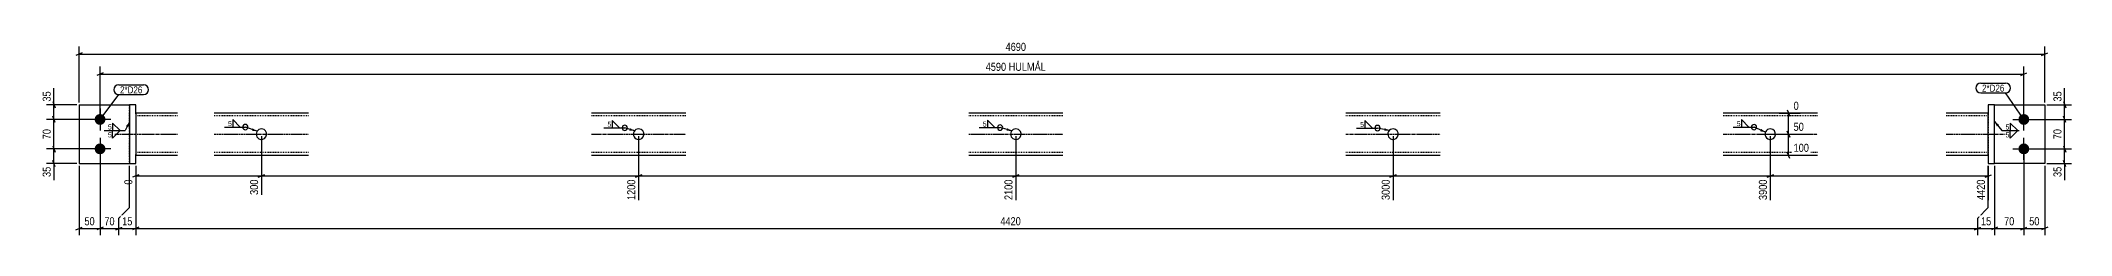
# Model space of a CAD drawing. Header units: millimetres. Extents: x 8 to 16338, y 12 to 475.
# Drawn here: x 8 to 4853, y 12 to 475 of the extents above; entities that cross this region are included whole.
import ezdxf

# ---------------------------------------------------------------- set-up
doc = ezdxf.new("R2010")
doc.units = ezdxf.units.MM
doc.linetypes.add('DXK_LINE_DOT2', pattern=[3.9198, 1.9599, -1.9599])
doc.linetypes.add('DXK_LINE_DOT3', pattern=[5.9187, 2.979, -0.9799, 0.9799, -0.9799])
for name, color, linetype in [('MÅLSÆTNING', 7, 'Continuous'), ('STÅL', 7, 'Continuous'), ('TEKST', 7, 'Continuous')]:
    doc.layers.add(name, color=color, linetype=linetype)
doc.styles.add('Arial Narrow', font='ARIALN.TTF', dxfattribs={"height": 0.2})

msp = doc.modelspace()

# ---------------------------------------------------------------- hatches: boundary and pattern name
at = {"layer": 'STÅL', "linetype": 'Continuous'}
for points in [[(149.8, 274.5, -1), (149.8, 300.5, -1)], [(4739.8, 300.5, -1), (4739.8, 274.5, -1)], [(149.8, 204.5, -1), (149.8, 230.5, -1)], [(4739.8, 230.5, -1), (4739.8, 204.5, -1)]]:
    msp.add_hatch(color=96, dxfattribs=at).paths.add_polyline_path(points)
at = {"layer": 'TEKST', "linetype": 'Continuous'}
for points in [[(211.5, 271.5), (219.8, 281.5), (217.2, 268.9)], [(513.9, 266.5), (524.6, 259.4), (511.8, 260.7)], [(1414.4, 266.9), (1425.4, 260.2), (1412.6, 260.9)], [(2314.2, 266.6), (2325.4, 260.2), (2312.5, 260.6)], [(3214.8, 266.7), (3226.4, 261.2), (3213.5, 260.6)], [(4113.3, 265), (4123.5, 257.1), (4110.8, 259.3)]]:
    msp.add_hatch(color=3, dxfattribs=at).paths.add_polyline_path(points)

# ---------------------------------------------------------------- linework, layer by layer
at = {"layer": 'MÅLSÆTNING', "color": 7, "linetype": 'Continuous'}
for p, q in [((107.3, 446), (92.3, 440)), ((99.8, 327.5), (99.8, 460.7)), ((99.8, 443), (4789.8, 443)), ((4782.3, 440), (4797.3, 446)), ((4789.8, 327.5), (4789.8, 460.7)), ((157.3, 398.4), (142.3, 392.4)), ((149.8, 292.5), (149.8, 413.2)), ((149.8, 395.4), (4739.8, 395.4)), ((4732.3, 392.4), (4747.3, 398.4)), ((4739.8, 292.5), (4739.8, 413.2)), ((94.8, 322.5), (22, 322.5)), ((36.8, 330), (42.8, 315)), ((42.8, 280), (36.8, 295)), ((42.8, 280), (36.8, 295)), ((39.8, 287.5), (39.8, 322.5)), ((4794.8, 322.5), (4853.2, 322.5)), ((4834.2, 330), (4840.2, 315)), ((4840.2, 280), (4834.2, 295)), ((4840.2, 280), (4834.2, 295)), ((4837.2, 287.5), (4837.2, 322.5)), ((144.8, 287.5), (22, 287.5)), ((144.8, 287.5), (22, 287.5)), ((39.8, 217.5), (39.8, 287.5)), ((534.8, 247.5), (534.8, 108)), ((534.8, 247.5), (534.8, 108)), ((1434.8, 247.5), (1434.8, 95.8)), ((2334.8, 247.5), (2334.8, 95.8)), ((2334.8, 247.5), (2334.8, 95.8)), ((3234.8, 247.5), (3234.8, 95.8)), ((3234.8, 247.5), (3234.8, 95.8)), ((4134.8, 247.5), (4134.8, 95.8)), ((4134.8, 247.5), (4134.8, 95.8)), ((4139.8, 252.5), (4218.5, 252.5)), ((4175.3, 260), (4181.3, 245)), ((4178.3, 202.5), (4178.3, 252.5)), ((4744.8, 287.5), (4853.2, 287.5)), ((4744.8, 287.5), (4853.2, 287.5)), ((4837.2, 217.5), (4837.2, 287.5)), ((144.8, 217.5), (22, 217.5)), ((36.8, 225), (42.8, 210)), ((149.8, 212.5), (149.8, 12)), ((4156.5, 202.5), (4230.7, 202.5)), ((4181.3, 195), (4175.3, 210)), ((4739.8, 212.5), (4739.8, 12)), ((4744.8, 217.5), (4853.2, 217.5)), ((4744.8, 217.5), (4853.2, 217.5)), ((4834.2, 225), (4840.2, 210)), ((4834.2, 225), (4840.2, 210)), ((4837.2, 182.5), (4837.2, 217.5)), ((94.8, 182.5), (22, 182.5)), ((42.8, 175), (36.8, 190)), ((99.8, 177.5), (99.8, 12)), ((219.8, 78), (219.8, 177.5)), ((242.3, 156), (227.3, 150)), ((234.8, 177.5), (234.8, 132.4)), ((234.8, 153), (534.8, 153)), ((542.3, 156), (527.3, 150)), ((527.3, 150), (542.3, 156)), ((534.8, 153), (1434.8, 153)), ((1427.3, 150), (1442.3, 156)), ((2342.3, 156), (2327.3, 150)), ((2327.3, 150), (2342.3, 156)), ((2334.8, 153), (3234.8, 153)), ((3242.3, 156), (3227.3, 150)), ((3227.3, 150), (3242.3, 156)), ((3234.8, 153), (4134.8, 153)), ((4142.3, 156), (4127.3, 150)), ((4127.3, 150), (4142.3, 156)), ((4134.8, 153), (4654.8, 153)), ((4647.3, 150), (4662.3, 156)), ((4654.8, 177.5), (4654.8, 95.8)), ((4789.8, 177.5), (4789.8, 12)), ((4794.8, 182.5), (4853.2, 182.5)), ((4840.2, 175), (4834.2, 190)), ((194.8, 53), (219.8, 78)), ((194.8, 12), (194.8, 53)), ((4629.8, 12), (4629.8, 53)), ((4629.8, 12), (4629.8, 53)), ((92.3, 25), (107.3, 31)), ((157.3, 31), (142.3, 25)), ((149.8, 28), (194.8, 28)), ((187.3, 25), (202.3, 31)), ((242.3, 31), (227.3, 25)), ((242.3, 31), (227.3, 25)), ((234.8, 28), (4629.8, 28)), ((4622.3, 25), (4637.3, 31)), ((4622.3, 25), (4637.3, 31)), ((4677.3, 31), (4662.3, 25)), ((4732.3, 25), (4747.3, 31)), ((4739.8, 28), (4789.8, 28)), ((4797.3, 31), (4782.3, 25))]:
    msp.add_line(p, q, dxfattribs=at)
at = {"layer": 'STÅL', "color": 2, "linetype": 'Continuous'}
for p, q in [((99.8, 322.5), (219.8, 322.5)), ((99.8, 322.5), (99.8, 182.5)), ((219.8, 322.5), (219.8, 182.5)), ((234.8, 322.5), (219.8, 322.5)), ((234.8, 300.6), (234.8, 322.5)), ((334.8, 302.5), (234.8, 302.5)), ((234.8, 300.6), (234.8, 204.3)), ((647.3, 302.5), (422.3, 302.5)), ((1547.3, 302.5), (1322.3, 302.5)), ((2447.3, 302.5), (2222.3, 302.5)), ((3347.3, 302.5), (3122.3, 302.5)), ((4247.3, 302.5), (4022.3, 302.5)), ((4654.8, 302.5), (4554.8, 302.5)), ((4669.8, 322.5), (4654.8, 322.5)), ((4654.8, 322.5), (4654.8, 300.6)), ((4654.8, 204.3), (4654.8, 300.6)), ((4669.8, 322.5), (4789.8, 322.5)), ((4669.8, 182.5), (4669.8, 322.5)), ((4789.8, 322.5), (4789.8, 182.5)), ((234.8, 182.5), (234.8, 204.3)), ((234.8, 202.5), (334.8, 202.5)), ((422.3, 202.5), (647.3, 202.5)), ((1322.3, 202.5), (1547.3, 202.5)), ((2222.3, 202.5), (2447.3, 202.5)), ((3122.3, 202.5), (3347.3, 202.5)), ((4022.3, 202.5), (4247.3, 202.5)), ((4554.8, 202.5), (4654.8, 202.5)), ((4654.8, 204.3), (4654.8, 182.5)), ((99.8, 182.5), (219.8, 182.5)), ((219.8, 182.5), (234.8, 182.5)), ((4654.8, 182.5), (4669.8, 182.5)), ((4789.8, 182.5), (4669.8, 182.5))]:
    msp.add_line(p, q, dxfattribs=at)
at = {"layer": 'STÅL', "color": 96, "linetype": 'Continuous'}
for p, q in [((149.8, 313.5), (149.8, 261.5)), ((4739.8, 261.5), (4739.8, 313.5)), ((175.8, 287.5), (123.8, 287.5)), ((149.8, 243.5), (149.8, 191.5)), ((4713.8, 287.5), (4765.8, 287.5)), ((4739.8, 191.5), (4739.8, 243.5)), ((175.8, 217.5), (123.8, 217.5)), ((4713.8, 217.5), (4765.8, 217.5))]:
    msp.add_line(p, q, dxfattribs=at)
at = {"layer": 'STÅL', "color": 7, "linetype": 'DXK_LINE_DOT2'}
for p, q in [((219.8, 182.5), (219.8, 322.5)), ((234.8, 302.5), (234.8, 301.6)), ((234.8, 300.6), (234.8, 301.6)), ((234.8, 300.6), (234.8, 204.3)), ((334.8, 296.5), (234.8, 296.5)), ((647.3, 296.5), (422.3, 296.5)), ((1547.3, 296.5), (1322.3, 296.5)), ((2447.3, 296.5), (2222.3, 296.5)), ((3347.3, 296.5), (3122.3, 296.5)), ((4247.3, 296.5), (4022.3, 296.5)), ((4654.8, 296.5), (4554.8, 296.5)), ((4654.8, 301.6), (4654.8, 302.5)), ((4654.8, 301.6), (4654.8, 300.6)), ((4654.8, 300.6), (4654.8, 204.3)), ((4669.8, 182.5), (4669.8, 322.5)), ((334.8, 208.5), (234.8, 208.5)), ((234.8, 202.5), (234.8, 204.3)), ((647.3, 208.5), (422.3, 208.5)), ((1547.3, 208.5), (1322.3, 208.5)), ((2447.3, 208.5), (2222.3, 208.5)), ((3347.3, 208.5), (3122.3, 208.5)), ((4247.3, 208.5), (4022.3, 208.5)), ((4654.8, 208.5), (4554.8, 208.5)), ((4654.8, 203.4), (4654.8, 204.3)), ((4654.8, 203.4), (4654.8, 202.5))]:
    msp.add_line(p, q, dxfattribs=at)
at = {"layer": 'STÅL', "color": 7, "linetype": 'DXK_LINE_DOT3'}
for p, q in [((184.8, 252.5), (334.8, 252.5)), ((422.3, 252.5), (647.3, 252.5)), ((534.8, 252.5), (534.8, 252.5)), ((1322.3, 252.5), (1547.3, 252.5)), ((1434.8, 252.5), (1434.8, 252.5)), ((2222.3, 252.5), (2447.3, 252.5)), ((2334.8, 252.5), (2334.8, 252.5)), ((3122.3, 252.5), (3347.3, 252.5)), ((3234.8, 252.5), (3234.8, 252.5)), ((4022.3, 252.5), (4247.3, 252.5)), ((4134.8, 252.5), (4134.8, 252.5)), ((4554.8, 252.5), (4704.8, 252.5))]:
    msp.add_line(p, q, dxfattribs=at)
at = {"layer": 'STÅL', "color": 2, "linetype": 'Continuous'}
for centre, start, end in [((534.8, 252.5), 60.3737, 240.3737), ((534.8, 252.5), 240.3737, 60.3737), ((1434.8, 252.5), 60.3737, 240.3737), ((1434.8, 252.5), 240.3737, 60.3737), ((2334.8, 252.5), 30.3737, 210.3737), ((2334.8, 252.5), 210.3737, 30.3737), ((3234.8, 252.5), 60.3737, 240.3737), ((3234.8, 252.5), 240.3737, 60.3737), ((4134.8, 252.5), 60.3737, 240.3737), ((4134.8, 252.5), 240.3737, 60.3737)]:
    msp.add_arc(centre, 12.5, start, end, dxfattribs=at)
at = {"layer": 'TEKST', "color": 3, "linetype": 'Continuous'}
for p, q in [((219.8, 281.5), (210.1, 261.2)), ((524.6, 259.4), (496.5, 269.4)), ((1425.4, 260.2), (1401.8, 267.6)), ((2325.4, 260.2), (2297.3, 268.1)), ((3226.4, 261.2), (3197.7, 267)), ((4123.5, 257.1), (4096.1, 269.3))]:
    msp.add_line(p, q, dxfattribs=at)
for centre, start, end in [((496.5, 269.4), 90, 270), ((496.5, 269.4), 270, 90), ((1401.8, 267.6), 90, 270), ((1401.8, 267.6), 270, 90), ((2297.3, 268.1), 90, 270), ((2297.3, 268.1), 270, 90), ((3197.7, 267), 90, 270), ((3197.7, 267), 270, 90), ((4096.1, 269.3), 90, 270), ((4096.1, 269.3), 270, 90)]:
    msp.add_arc(centre, 6.25, start, end, dxfattribs=at)

# ---------------------------------------------------------------- wipeouts: each hides what was drawn before it
at = {"color": 0}
for points in [[(250.8, 349.5), (250.8, 367), (197.5, 367), (197.5, 349.5)], [(4693.4, 353.5), (4693.4, 371), (4640.1, 371), (4640.1, 353.5)]]:
    msp.add_wipeout(points, dxfattribs=at).dxf.layer = 'TEKST'

# ---------------------------------------------------------------- next in the draw order: wipeouts: each hides what was drawn before it
for points, layer in [([(2363.1, 446.8), (2363.1, 474.7), (2306.4, 474.7), (2306.4, 446.8)], 'MÅLSÆTNING'), ([(36, 358.3), (8, 358.3), (8, 326), (36, 326)], 'MÅLSÆTNING'), ([(4833.5, 358.3), (4805.5, 358.3), (4805.5, 326), (4833.5, 326)], 'MÅLSÆTNING'), ([(36, 268.7), (8, 268.7), (8, 236.3), (36, 236.3)], 'MÅLSÆTNING'), ([(4833.5, 268.7), (4805.5, 268.7), (4805.5, 236.3), (4833.5, 236.3)], 'MÅLSÆTNING'), ([(4833.5, 179), (4805.5, 179), (4805.5, 146.6), (4833.5, 146.6)], 'MÅLSÆTNING'), ([(188.4, 31.8), (188.4, 59.8), (156.1, 59.8), (156.1, 31.8)], 'MÅLSÆTNING'), ([(2350.6, 31.8), (2350.6, 59.8), (2293.9, 59.8), (2293.9, 31.8)], 'MÅLSÆTNING'), ([(4780.9, 31.8), (4780.9, 59.8), (4748.6, 59.8), (4748.6, 31.8)], 'MÅLSÆTNING'), ([(250.8, 349.5), (250.8, 367), (197.5, 367), (197.5, 349.5)], 'TEKST'), ([(4693.4, 353.5), (4693.4, 371), (4640.1, 371), (4640.1, 353.5)], 'TEKST'), ([(463.7, 270.9), (463.7, 285.4), (454.1, 285.4), (454.1, 270.9)], 'TEKST'), ([(1369.1, 269.1), (1369.1, 283.6), (1359.5, 283.6), (1359.5, 269.1)], 'TEKST'), ([(2264.6, 269.6), (2264.6, 284.1), (2255, 284.1), (2255, 269.6)], 'TEKST'), ([(3165, 268.5), (3165, 283), (3155.4, 283), (3155.4, 268.5)], 'TEKST'), ([(4063.4, 270.8), (4063.4, 285.3), (4053.7, 285.3), (4053.7, 270.8)], 'TEKST')]:
    msp.add_wipeout(points, dxfattribs=at).dxf.layer = layer
at = {"color": 0, "linetype": 'Continuous'}
for points in [[(4218.9, 256.5), (4218.9, 284.5), (4186.5, 284.5), (4186.5, 256.5)], [(230.8, 148.5), (202.8, 148.5), (202.8, 128.4), (230.8, 128.4)], [(530.8, 148.5), (502.8, 148.5), (502.8, 104), (530.8, 104)], [(1430.8, 148.5), (1402.8, 148.5), (1402.8, 91.8), (1430.8, 91.8)], [(3230.8, 148.5), (3202.8, 148.5), (3202.8, 91.8), (3230.8, 91.8)], [(4130.8, 148.5), (4102.8, 148.5), (4102.8, 91.8), (4130.8, 91.8)], [(4650.8, 148.5), (4622.8, 148.5), (4622.8, 91.8), (4650.8, 91.8)]]:
    msp.add_wipeout(points, dxfattribs=at).dxf.layer = 'MÅLSÆTNING'

# ---------------------------------------------------------------- next in the draw order: linework, layer by layer
at = {"layer": 'MÅLSÆTNING', "color": 7, "linetype": 'Continuous'}
for p, q in [((39.8, 322.5), (39.8, 361.8)), ((39.8, 322.5), (39.8, 361.8)), ((4837.2, 322.5), (4837.2, 361.8)), ((4837.2, 322.5), (4837.2, 361.8)), ((4156, 302.5), (4206.3, 302.5)), ((4175.3, 310), (4181.3, 295)), ((1434.8, 247.5), (1434.8, 95.8)), ((144.8, 217.5), (22, 217.5)), ((36.8, 225), (42.8, 210)), ((39.8, 182.5), (39.8, 217.5)), ((149.8, 212.5), (149.8, 12)), ((4739.8, 212.5), (4739.8, 12)), ((219.8, 78), (219.8, 177.5)), ((234.8, 177.5), (234.8, 12)), ((234.8, 177.5), (234.8, 12)), ((1442.3, 156), (1427.3, 150)), ((1434.8, 153), (2334.8, 153)), ((4654.8, 78), (4654.8, 177.5)), ((4654.8, 78), (4654.8, 177.5)), ((4669.8, 177.5), (4669.8, 12)), ((4837.2, 182.5), (4837.2, 143.1)), ((4837.2, 182.5), (4837.2, 143.1)), ((194.8, 53), (219.8, 78)), ((194.8, 12), (194.8, 53)), ((4629.8, 53), (4654.8, 78)), ((4629.8, 53), (4654.8, 78)), ((99.8, 28), (149.8, 28)), ((157.3, 31), (142.3, 25)), ((187.3, 25), (202.3, 31)), ((194.8, 28), (234.8, 28)), ((4669.8, 28), (4739.8, 28)), ((4732.3, 25), (4747.3, 31))]:
    msp.add_line(p, q, dxfattribs=at)
at = {"layer": 'TEKST', "color": 7, "linetype": 'Continuous'}
for p, q in [((149.8, 287.5), (194.5, 346.5)), ((194.5, 370), (253.8, 370)), ((194.5, 346.5), (253.8, 346.5)), ((4637.1, 374), (4696.4, 374)), ((4637.1, 350.5), (4696.4, 350.5)), ((4739.8, 287.5), (4696.4, 350.5))]:
    msp.add_line(p, q, dxfattribs=at)
at = {"layer": 'TEKST', "color": 3, "linetype": 'Continuous'}
for p, q in [((446.4, 269.4), (496.5, 269.4)), ((484.1, 269.4), (466.3, 287.3)), ((466.3, 287.3), (466.3, 269.4)), ((466.3, 269.4), (484.1, 269.4)), ((1351.7, 267.6), (1401.8, 267.6)), ((1389.5, 267.6), (1371.6, 285.4)), ((1371.6, 285.4), (1371.6, 267.6)), ((1371.6, 267.6), (1389.5, 267.6)), ((2247.2, 268.1), (2297.3, 268.1)), ((2285, 268.1), (2267.2, 286)), ((2267.2, 286), (2267.2, 268.1)), ((2267.2, 268.1), (2285, 268.1)), ((3147.6, 267), (3197.7, 267)), ((3185.4, 267), (3167.6, 284.9)), ((3167.6, 284.9), (3167.6, 267)), ((3167.6, 267), (3185.4, 267)), ((4046, 269.3), (4096.1, 269.3)), ((4083.8, 269.3), (4065.9, 287.1)), ((4065.9, 287.1), (4065.9, 269.3)), ((4065.9, 269.3), (4083.8, 269.3))]:
    msp.add_line(p, q, dxfattribs=at)
at = {"layer": 'TEKST', "color": 7, "linetype": 'Continuous'}
for centre, start, end in [((194.5, 358.2), 90, 270), ((253.8, 358.2), 270, 90), ((4637.1, 362.2), 90, 270), ((4696.4, 362.2), 270, 90)]:
    msp.add_arc(centre, 11.7, start, end, dxfattribs=at)

# ---------------------------------------------------------------- next in the draw order: texts
at = {"layer": 'MÅLSÆTNING', "color": 3, "style": 'Arial Narrow'}
for s, p in [('4690', (2310.4, 450.7)), ('70', (160.1, 35.8)), ('4420', (2297.9, 35.8)), ('50', (4752.6, 35.8))]:
    msp.add_text(s, height=19.09, dxfattribs=at).set_placement(p)
for s, p in [('35', (32, 330)), ('35', (4829.5, 330)), ('70', (32, 240.3)), ('70', (4829.5, 240.3)), ('35', (4829.5, 150.6))]:
    msp.add_text(s, height=19.09, rotation=90.0002, dxfattribs=at).set_placement(p)
at = {"layer": 'MÅLSÆTNING', "color": 3, "linetype": 'Continuous', "style": 'Arial Narrow'}
msp.add_text('50', height=19.09, dxfattribs=at).set_placement((4190.5, 260.5))
for s, height, p in [('0', 19.1, (226.8, 132.4)), ('300', 19.09, (526.8, 108)), ('1200', 19.09, (1426.8, 95.8)), ('3000', 19.09, (3226.8, 95.8)), ('3900', 19.09, (4126.8, 95.8)), ('4420', 19.09, (4646.8, 95.8))]:
    msp.add_text(s, height=height, rotation=90.0002, dxfattribs=at).set_placement(p)
at = {"layer": 'TEKST', "color": 3, "style": 'Arial Narrow'}
for s, height, p in [('2*D26', 16.7, (197.5, 349.5)), ('2*D26', 16.7, (4640.1, 353.5)), ('5', 11.9, (455.1, 271.9)), ('5', 11.9, (1360.5, 270.1)), ('5', 11.9, (2256, 270.6)), ('5', 11.9, (3156.4, 269.5)), ('5', 11.9, (4054.7, 271.8))]:
    msp.add_text(s, height=height, dxfattribs=at).set_placement(p)

# ---------------------------------------------------------------- next in the draw order: wipeouts: each hides what was drawn before it
at = {"color": 0, "linetype": 'Continuous'}
msp.add_wipeout([(4231, 206.5), (4231, 234.5), (4186.5, 234.5), (4186.5, 206.5)], dxfattribs=at).dxf.layer = 'MÅLSÆTNING'

# ---------------------------------------------------------------- next in the draw order: linework, layer by layer
at = {"layer": 'MÅLSÆTNING', "color": 7, "linetype": 'Continuous'}
for p, q in [((4178.3, 252.5), (4178.3, 302.5)), ((4139.8, 252.5), (4218.5, 252.5)), ((4181.3, 245), (4175.3, 260))]:
    msp.add_line(p, q, dxfattribs=at)

# ---------------------------------------------------------------- next in the draw order: texts
at = {"layer": 'MÅLSÆTNING', "color": 3, "linetype": 'Continuous', "style": 'Arial Narrow'}
msp.add_text('100', height=19.09, dxfattribs=at).set_placement((4190.5, 210.5))

# ---------------------------------------------------------------- next in the draw order: wipeouts: each hides what was drawn before it
at = {"color": 0}
for points, layer in [([(2410.6, 399.2), (2410.6, 427.2), (2258.9, 427.2), (2258.9, 399.2)], 'MÅLSÆTNING'), ([(36, 179), (8, 179), (8, 146.6), (36, 146.6)], 'MÅLSÆTNING'), ([(140.9, 31.8), (140.9, 59.8), (108.6, 59.8), (108.6, 31.8)], 'MÅLSÆTNING'), ([(230.9, 31.8), (230.9, 59.8), (198.6, 59.8), (198.6, 31.8)], 'MÅLSÆTNING'), ([(4720.9, 31.8), (4720.9, 59.8), (4688.6, 59.8), (4688.6, 31.8)], 'MÅLSÆTNING'), ([(177.3, 262.7), (177.3, 277.2), (167.7, 277.2), (167.7, 262.7)], 'TEKST'), ([(4704.9, 262.6), (4704.9, 277.1), (4695.3, 277.1), (4695.3, 262.6)], 'TEKST')]:
    msp.add_wipeout(points, dxfattribs=at).dxf.layer = layer
at = {"color": 0, "linetype": 'Continuous'}
msp.add_wipeout([(2330.8, 148.5), (2302.8, 148.5), (2302.8, 91.8), (2330.8, 91.8)], dxfattribs=at).dxf.layer = 'MÅLSÆTNING'

# ---------------------------------------------------------------- next in the draw order: linework, layer by layer
at = {"layer": 'MÅLSÆTNING', "color": 7, "linetype": 'Continuous'}
for p, q in [((39.8, 182.5), (39.8, 143.1)), ((39.8, 182.5), (39.8, 143.1)), ((4669.8, 177.5), (4669.8, 12)), ((4629.8, 28), (4669.8, 28)), ((4677.3, 31), (4662.3, 25))]:
    msp.add_line(p, q, dxfattribs=at)
at = {"layer": 'TEKST', "color": 3, "linetype": 'Continuous'}
for p, q in [((197.7, 261.2), (179.9, 279)), ((179.9, 279), (179.9, 261.2)), ((179.9, 261.2), (197.7, 261.2)), ((4725.3, 261.1), (4707.5, 279)), ((4707.5, 279), (4707.5, 261.1)), ((4707.5, 261.1), (4725.3, 261.1))]:
    msp.add_line(p, q, dxfattribs=at)

# ---------------------------------------------------------------- next in the draw order: texts
at = {"layer": 'MÅLSÆTNING', "color": 3, "style": 'Arial Narrow'}
for s, height, p in [('4590 HULMÅL', 19.089, (2262.9, 403.2)), ('50', 19.09, (112.6, 35.8)), ('15', 19.09, (202.6, 35.8)), ('70', 19.09, (4692.6, 35.8))]:
    msp.add_text(s, height=height, dxfattribs=at).set_placement(p)
msp.add_text('35', height=19.09, rotation=90.0002, dxfattribs=at).set_placement((32, 150.6))
at = {"layer": 'MÅLSÆTNING', "color": 3, "linetype": 'Continuous', "style": 'Arial Narrow'}
msp.add_text('2100', height=19.09, rotation=90.0002, dxfattribs=at).set_placement((2326.8, 95.8))

# ---------------------------------------------------------------- next in the draw order: wipeouts: each hides what was drawn before it
at = {"color": 0, "linetype": 'Continuous'}
msp.add_wipeout([(4206.7, 306.5), (4206.7, 334.5), (4186.5, 334.5), (4186.5, 306.5)], dxfattribs=at).dxf.layer = 'MÅLSÆTNING'

# ---------------------------------------------------------------- next in the draw order: texts
at = {"layer": 'MÅLSÆTNING', "color": 3, "linetype": 'Continuous', "style": 'Arial Narrow'}
msp.add_text('0', height=19.1, dxfattribs=at).set_placement((4190.5, 310.5))

# ---------------------------------------------------------------- next in the draw order: wipeouts: each hides what was drawn before it
at = {"color": 0}
msp.add_wipeout([(4665.9, 31.8), (4665.9, 59.8), (4633.6, 59.8), (4633.6, 31.8)], dxfattribs=at).dxf.layer = 'MÅLSÆTNING'
at = {"color": 0, "linetype": 'Continuous'}
for points in [[(177.3, 243.9), (177.3, 258.4), (167.7, 258.4), (167.7, 243.9)], [(4704.9, 243.9), (4704.9, 258.4), (4695.3, 258.4), (4695.3, 243.9)]]:
    msp.add_wipeout(points, dxfattribs=at).dxf.layer = 'TEKST'

# ---------------------------------------------------------------- next in the draw order: hatches: boundary and pattern name
at = {"layer": 'TEKST', "linetype": 'Continuous'}
msp.add_hatch(color=3, dxfattribs=at).paths.add_polyline_path([(4675.2, 271.3), (4669.8, 282.9), (4680.1, 275.2)])

# ---------------------------------------------------------------- next in the draw order: linework, layer by layer
at = {"layer": 'TEKST', "color": 3, "linetype": 'Continuous'}
for p, q in [((159.9, 261.2), (210.1, 261.2)), ((179.9, 261.2), (197.7, 261.2)), ((197.7, 261.2), (179.9, 243.3)), ((179.9, 243.3), (179.9, 261.2)), ((4669.8, 282.9), (4687.5, 261.1)), ((4687.5, 261.1), (4728.9, 261.1)), ((4707.5, 261.1), (4725.3, 261.1)), ((4725.3, 261.1), (4707.5, 243.3)), ((4707.5, 243.3), (4707.5, 261.1))]:
    msp.add_line(p, q, dxfattribs=at)

# ---------------------------------------------------------------- next in the draw order: texts
at = {"layer": 'MÅLSÆTNING', "color": 3, "style": 'Arial Narrow'}
msp.add_text('15', height=19.09, dxfattribs=at).set_placement((4637.6, 35.8))
at = {"layer": 'TEKST', "color": 3, "style": 'Arial Narrow'}
for p in [(168.7, 263.7), (4696.3, 263.6)]:
    msp.add_text('5', height=11.9, dxfattribs=at).set_placement(p)
at = {"layer": 'TEKST', "color": 3, "linetype": 'Continuous', "style": 'Arial Narrow'}
for p in [(168.7, 244.9), (4696.3, 244.9)]:
    msp.add_text('5', height=11.9, dxfattribs=at).set_placement(p)

doc.saveas('drawing.dxf')
